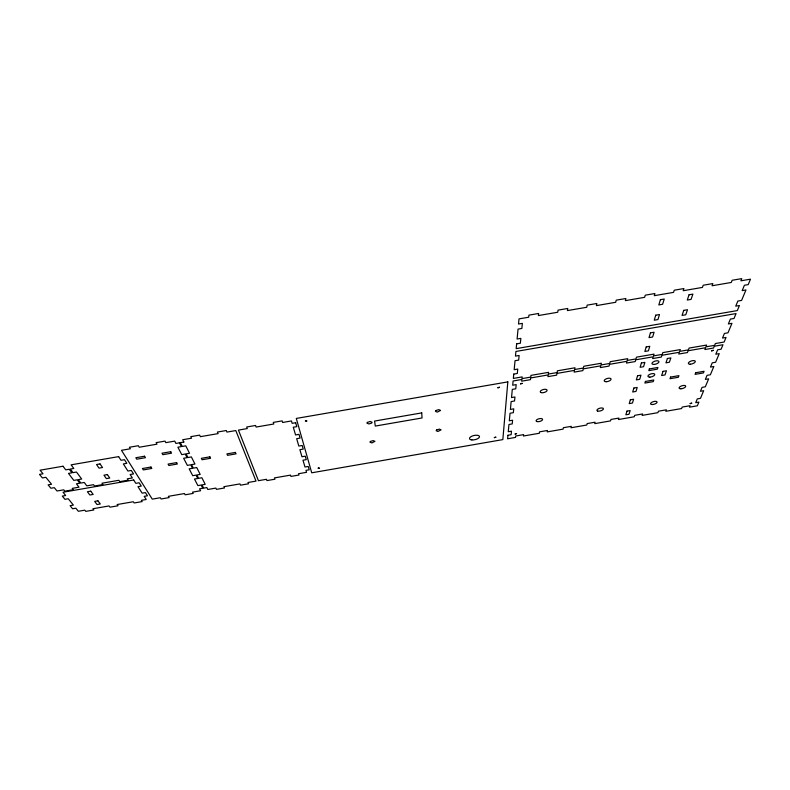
<?xml version="1.0" encoding="UTF-8"?>
<svg xmlns="http://www.w3.org/2000/svg" width="790" height="790" viewBox="0 0 790 790"><rect width="100%" height="100%" fill="white"/><g stroke="black" fill="none" stroke-linecap="round" stroke-linejoin="round"><path stroke-width="1.19" d="M495.814 437.176L494.352 437.63L495.814 437.176M499.468 387.268L497.878 387.781L499.468 387.268M507.832 381.896L502.835 439.605L311.724 472.805L296.29 418.433L507.832 381.896M507.931 435.27L507.595 438.776L515.534 437.403L515.682 436.001L523.632 434.619L523.464 436.021L539.313 433.266L539.531 431.853L547.47 430.481L547.243 431.893L563.082 429.138L563.359 427.716L571.288 426.343L570.992 427.765L586.822 425.01L587.158 423.578L595.087 422.206L594.732 423.638L610.542 420.892L610.937 419.451L618.866 418.078L618.442 419.52L634.242 416.774L634.706 415.323L642.616 413.95L642.142 415.402L657.922 412.656L658.445 411.195L666.355 409.822L665.812 411.284L681.582 408.549L682.165 407.077L690.065 405.704L689.463 407.176L697.343 405.803L698.903 402.1L695.733 402.653L697.284 398.911L700.473 398.348L703.683 390.704L700.454 391.257L702.073 387.367L705.322 386.794L708.669 378.835L705.371 379.407L707.05 375.349L710.368 374.776L713.854 366.491L710.487 367.074L712.234 362.847L715.621 362.255L719.246 353.624L715.809 354.216L717.636 349.812L721.102 349.21L722.978 344.736L714.269 346.247L713.538 348.035L704.848 349.536L705.549 347.748L688.11 350.76L687.458 352.547L678.758 354.048L679.39 352.271L661.931 355.283L661.349 357.05L652.639 358.561L653.202 356.794L635.723 359.806L635.219 361.563L626.5 363.074L626.983 361.316L609.495 364.338L609.06 366.086L600.341 367.587L600.746 365.849L583.237 368.871L582.882 370.609L574.152 372.12L574.488 370.392L556.96 373.413L556.674 375.132L547.934 376.642L548.191 374.924L530.653 377.956L530.446 379.664L521.696 381.175L521.884 379.476L513.105 380.987L512.7 385.224L516.186 384.621L515.761 388.799L512.305 389.391L511.525 397.568L514.942 396.975L514.537 400.984L511.14 401.577L510.399 409.418L513.737 408.835L513.352 412.686L510.034 413.259L509.313 420.794L512.592 420.221L512.216 423.914L508.957 424.487L508.266 431.725L511.486 431.162L511.13 434.717L507.931 435.27M513.757 374.085L513.352 378.42L522.16 376.899L521.973 378.617L530.762 377.097L530.969 375.378L548.586 372.337L548.329 374.065L557.108 372.554L557.394 370.816L574.992 367.775L574.656 369.522L583.425 368.002L583.79 366.254L601.368 363.222L600.953 364.98L609.712 363.459L610.157 361.702L627.714 358.67L627.23 360.438L635.98 358.927L636.493 357.159L654.041 354.127L653.478 355.905L662.227 354.394L662.81 352.616L680.338 349.585L679.706 351.382L688.436 349.871L689.097 348.074L706.615 345.052L705.905 346.85L714.634 345.349L715.365 343.541L724.114 342.031L726.04 337.449L722.514 338.061L724.43 333.429L727.985 332.817L731.965 323.327L728.36 323.949L730.375 319.101L733.999 318.479L736.063 313.561L515.91 351.461L515.475 356.122L519.129 355.49L518.665 360.092L515.031 360.714L514.181 369.69L517.756 369.078L517.312 373.473L513.757 374.085M516.64 343.867L516.186 348.637L737.317 310.579L739.43 305.532L735.737 306.174L737.85 301.059L741.583 300.427L745.967 289.96L742.185 290.611L744.407 285.259L748.219 284.607L750.5 279.166L740.892 280.815L741.79 278.623L732.152 280.272L731.283 282.465L712.057 285.763L712.856 283.58L703.209 285.239L702.438 287.412L683.192 290.72L683.903 288.548L674.245 290.207L673.554 292.369L654.288 295.677L654.91 293.525L645.242 295.184L644.65 297.326L625.354 300.644L625.887 298.501L616.21 300.161L615.706 302.293L596.401 305.612L596.835 303.488L587.148 305.147L586.733 307.271L567.408 310.589L567.753 308.475L558.056 310.144L557.73 312.248L538.385 315.566L538.642 313.472L528.935 315.141L528.698 317.225L519.02 318.884L518.526 324.038L522.368 323.377L521.854 328.452L518.043 329.114L517.095 339.019L520.857 338.377L520.363 343.225L516.64 343.867M516.581 433.562L515.12 434.026L516.581 433.562M522.15 383.348L520.541 383.861L522.15 383.348M626.954 411.116L625.858 414.79L629.038 414.237L630.153 410.563L626.954 411.116M630.351 399.799L629.205 403.621L632.444 403.058L633.62 399.236L630.351 399.799M633.886 388.028L632.691 391.998L635.999 391.425L637.214 387.446L633.886 388.028M637.57 375.764L636.325 379.911L639.702 379.319L640.967 375.171L637.57 375.764M641.401 362.985L640.107 367.301L643.554 366.708L644.877 362.383L641.401 362.985M646.22 346.919L644.857 351.461L648.393 350.849L649.785 346.306L646.22 346.919M650.437 332.876L649.015 337.626L652.629 337.004L654.081 332.244L650.437 332.876M655.749 315.18L654.248 320.197L657.952 319.555L659.482 314.538L655.749 315.18M660.4 299.687L658.821 304.93L662.622 304.278L664.222 299.025L660.4 299.687M645.41 381.442L644.897 383.061L653.261 381.619L653.804 379.98L645.41 381.442M649.36 368.94L648.827 370.638L657.359 369.157L657.922 367.459L649.36 368.94M663.047 371.359L661.625 375.526L665.002 374.944L666.444 370.767L663.047 371.359M667.412 358.492L665.94 362.837L669.377 362.245L670.888 357.89L667.412 358.492M683.765 310.361L682.056 315.407L685.76 314.776L687.498 309.719L683.765 310.361M689.068 294.759L687.27 300.042L691.062 299.39L692.889 294.107L689.068 294.759M670.572 377.077L669.989 378.716L678.343 377.274L678.946 375.635L670.572 377.077M695.704 372.732L695.052 374.381L703.406 372.929L704.078 371.28L695.704 372.732M691.704 403.147L690.174 403.621L691.704 403.147M713.251 350.326L711.583 350.859L713.251 350.326M367.35 422.403L366.975 423.173L368.92 423.963L371.725 423.045L372.11 422.285L370.164 421.485L367.35 422.403M370.382 441.472L370.006 442.193L371.883 442.913L374.974 441.324L373.097 440.593L370.382 441.472M435.932 410.543L435.468 411.323L437.275 412.133L440.593 410.435L438.786 409.615L435.932 410.543M436.613 429.987L436.169 430.718L437.907 431.468L441.116 429.859L439.378 429.108L436.613 429.987M305.829 420.566L305.325 421.05L306.974 421.011L305.829 420.566M318.498 467.848L318.024 468.253L319.535 468.203L318.498 467.848M179.439 442.805L175.903 443.417L174.708 441.116L165.841 442.647L165.011 441.106L156.124 442.637L156.973 444.178L139.228 447.239L138.329 445.718L129.422 447.249L130.36 448.779L121.482 450.31L152.263 499.132L160.321 497.74L161.081 498.984L169.119 497.591L168.369 496.337L184.475 493.543L185.176 494.797L193.204 493.404L192.523 492.14L200.571 490.738L199.574 488.832L202.803 488.269L201.144 485.05L197.895 485.613L194.468 479.046L197.767 478.473L196.048 475.116L192.73 475.699L189.166 468.865L192.523 468.282L190.736 464.787L187.349 465.379L183.636 458.259L187.072 457.667L185.206 454.023L181.749 454.625L177.878 447.199L181.384 446.597L179.439 442.805M183.843 442.045L180.317 442.647L182.263 446.449L185.769 445.837L189.521 453.282L186.065 453.875L187.931 457.519L191.358 456.916L194.962 464.056L191.575 464.639L193.372 468.134L196.73 467.552L200.186 474.405L196.878 474.978L198.586 478.335L201.885 477.762L205.212 484.339L201.954 484.902L203.613 488.131L206.842 487.568L207.81 489.484L215.848 488.092L216.47 489.365L224.488 487.963L223.886 486.689L239.953 483.905L240.516 485.179L248.524 483.786L247.991 482.502L256.019 481.11L235.795 430.56L226.947 432.091L226.296 430.52L217.418 432.051L218.099 433.621L200.393 436.673L199.663 435.122L190.785 436.653L191.545 438.203L182.678 439.734L183.843 442.045M295.657 422.719L292.152 423.331L291.451 420.952L282.623 422.472L282.129 420.882L273.271 422.403L273.794 424.003L256.128 427.054L255.555 425.464L246.687 426.995L247.29 428.575L238.442 430.106L258.429 480.695L266.447 479.293L266.941 480.587L274.94 479.204L274.476 477.901L290.513 475.116L290.937 476.419L298.936 475.027L298.531 473.724L306.55 472.331L305.967 470.356L309.186 469.793L308.219 466.456L304.989 467.018L302.985 460.215L306.263 459.652L305.276 456.176L301.968 456.748L299.884 449.678L303.241 449.095L302.195 445.481L298.827 446.064L296.665 438.697L300.082 438.104L298.995 434.342L295.559 434.935L293.297 427.252L296.793 426.649L295.657 422.719M63.002 466.238L40.083 470.198L43.006 473.793L39.5 474.395L42.403 477.93L45.889 477.328L51.528 484.26L48.101 484.853L50.886 488.24L54.293 487.657L57.018 491.005L63.783 489.83L64.849 491.163L73.282 489.701L72.246 488.368L79 487.193L76.423 483.816L79.83 483.233L77.242 479.807L73.816 480.399L68.483 473.417L71.959 472.815L69.263 469.25L65.758 469.853L63.002 466.238M118.628 456.62L71.11 464.836L73.806 468.46L70.31 469.062L72.996 472.637L76.472 472.035L81.696 479.036L78.269 479.629L80.847 483.055L84.254 482.463L86.772 485.85L93.536 484.675L94.514 486.018L102.937 484.556L101.979 483.213L118.856 480.29L119.774 481.643L128.187 480.182L127.299 478.829L132.355 477.95L130.143 474.514L133.54 473.931L131.328 470.445L127.911 471.038L123.339 463.928L126.805 463.325L124.494 459.701L120.998 460.303L118.628 456.62M100.034 463.928L96.538 464.53L99.046 468.134L102.522 467.532L100.034 463.928M144.56 456.225L135.841 457.736L136.739 459.197L145.439 457.696L144.56 456.225M170.729 451.702L162.009 453.213L162.829 454.685L171.519 453.184L170.729 451.702M421.732 412.903L374.569 421.06L375.299 426.067L422.038 417.969L421.732 412.903M107.381 474.593L103.954 475.185L106.364 478.631L109.761 478.049L107.381 474.593M150.979 467.038L142.437 468.519L143.296 469.922L151.818 468.45L150.979 467.038M176.605 462.604L168.063 464.086L168.853 465.498L177.365 464.026L176.605 462.604M209.873 456.847L201.341 458.319L202.042 459.75L210.545 458.279L209.873 456.847M235.43 452.423L226.918 453.894L227.54 455.336L236.032 453.865L235.43 452.423M133.668 479.984L63.022 492.229L65.659 495.518L62.311 496.09L64.938 499.329L68.266 498.747L73.371 505.096L70.093 505.669L72.611 508.78L75.87 508.207L78.338 511.278L84.816 510.162L85.774 511.377L93.842 509.975L92.904 508.75L109.069 505.946L109.968 507.17L118.026 505.778L117.147 504.543L133.303 501.739L134.132 502.973L142.19 501.581L141.37 500.337L146.219 499.487L144.195 496.347L147.444 495.784L145.419 492.595L142.141 493.158L137.964 486.66L141.272 486.087L139.168 482.769L135.831 483.342L133.668 479.984M90.741 491.163L87.394 491.745L89.853 495.004L93.181 494.431L90.741 491.163M97.95 500.83L94.672 501.403L97.032 504.534L100.291 503.971L97.95 500.83M653.942 364.437A3.634 1.56 -17.2 0 0 658.939 361.613A3.634 1.56 -17.2 0 0 653.468 361.761A3.634 1.56 -17.2 0 0 653.942 364.437M690.233 364.21A3.624 1.511 -17.8 0 0 695.299 361.415A3.624 1.511 -17.8 0 0 689.937 361.563A3.624 1.511 -17.8 0 0 690.233 364.21M541.12 392.6A3.516 1.55 -14.5 0 0 546.927 390.833A3.516 1.55 -14.5 0 0 542.957 389.608A3.516 1.55 -14.5 0 0 541.12 392.6M606.286 381.708A3.545 1.531 -16 0 0 611.055 378.983A3.545 1.531 -16 0 0 605.594 379.151A3.545 1.531 -16 0 0 606.286 381.708M649.874 377.107A3.555 1.501 -16.8 0 0 654.752 374.381A3.555 1.501 -16.8 0 0 649.39 374.549A3.555 1.501 -16.8 0 0 649.874 377.107M680.901 388.779A3.466 1.402 -17.1 0 0 685.73 386.172A3.466 1.402 -17.1 0 0 680.565 386.35A3.466 1.402 -17.1 0 0 680.901 388.779M536.924 421.564A3.338 1.402 -14 0 0 542.444 419.915A3.338 1.402 -14 0 0 538.662 418.848A3.338 1.402 -14 0 0 536.924 421.564M597.655 411.027A3.357 1.383 -15.3 0 0 603.224 409.368A3.357 1.383 -15.3 0 0 599.649 408.262A3.357 1.383 -15.3 0 0 597.655 411.027M652.441 404.529A3.377 1.353 -16.3 0 0 657.082 402.021A3.377 1.353 -16.3 0 0 651.987 402.209A3.377 1.353 -16.3 0 0 652.441 404.529M471.897 439.931A5.125 2.153 -12.4 0 0 479.52 436.712A5.125 2.153 -12.4 0 0 472.065 436.09A5.125 2.153 -12.4 0 0 471.897 439.931"/></g></svg>
